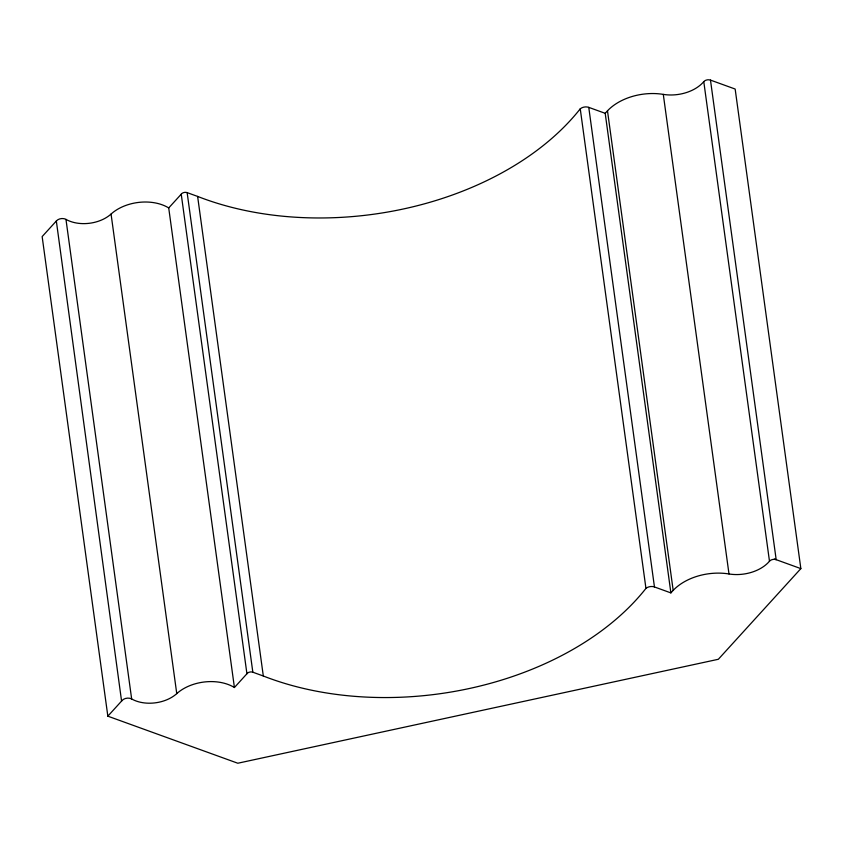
<?xml version="1.0" encoding="UTF-8"?>
<svg xmlns="http://www.w3.org/2000/svg" width="843" height="843" viewBox="0 0 843 843"><rect width="100%" height="100%" fill="white"/><g stroke="black" fill="none" stroke-linecap="round" stroke-linejoin="round"><path stroke-width="1.26" d="M121.592 701.228L56.333 221.003A6.217 4.12 -7.8 0 1 65.965 219.38A30.801 20.411 -7.8 0 0 111.065 214.048A38.694 25.638 -7.8 0 1 168.716 207.936L181.234 194.196A4.089 2.708 -7.8 0 1 187.146 192.626L197.62 196.419A266.304 176.45 -7.8 0 0 580.247 108.821A6.544 4.341 -7.8 0 1 588.762 107.367L605.2 113.32L670.891 592.903L654.453 586.949A6.544 4.341 -7.8 0 0 645.949 588.403A266.304 176.45 -7.8 0 1 263.311 676.002L252.837 672.208A4.089 2.708 -7.8 0 0 246.925 673.768L234.417 687.519A38.694 25.638 -7.8 0 0 176.756 693.631A30.801 20.411 -7.8 0 1 131.656 698.963A6.217 4.12 -7.8 0 0 122.024 700.575L107.841 716.171L237.81 763.231L718.341 659.279L800.85 568.614L735.159 89.042L710.48 80.106A4.805 3.182 -7.8 0 0 703.779 81.634A34.12 22.613 -7.8 0 1 663.293 94.384A48.241 31.971 -7.8 0 0 607.487 110.812L605.2 113.32M56.333 221.003L42.15 236.588L107.841 716.171M670.891 592.903L673.178 590.385A48.241 31.971 -7.8 0 1 728.995 573.967A34.12 22.613 -7.8 0 0 769.48 561.217A4.805 3.182 -7.8 0 1 776.182 559.678L710.48 80.106M774.348 559.014L800.85 568.614M703.779 81.634L769.48 561.217M663.293 94.384L728.995 573.967M607.487 110.812L673.178 590.385M588.762 107.367L654.453 586.949M580.247 108.821L645.949 588.403M197.62 196.419L263.311 676.002M187.146 192.626L252.837 672.208M181.234 194.196L246.925 673.768M168.716 207.936L234.417 687.519M111.065 214.048L176.756 693.631M65.965 219.38L131.656 698.963"/></g></svg>
